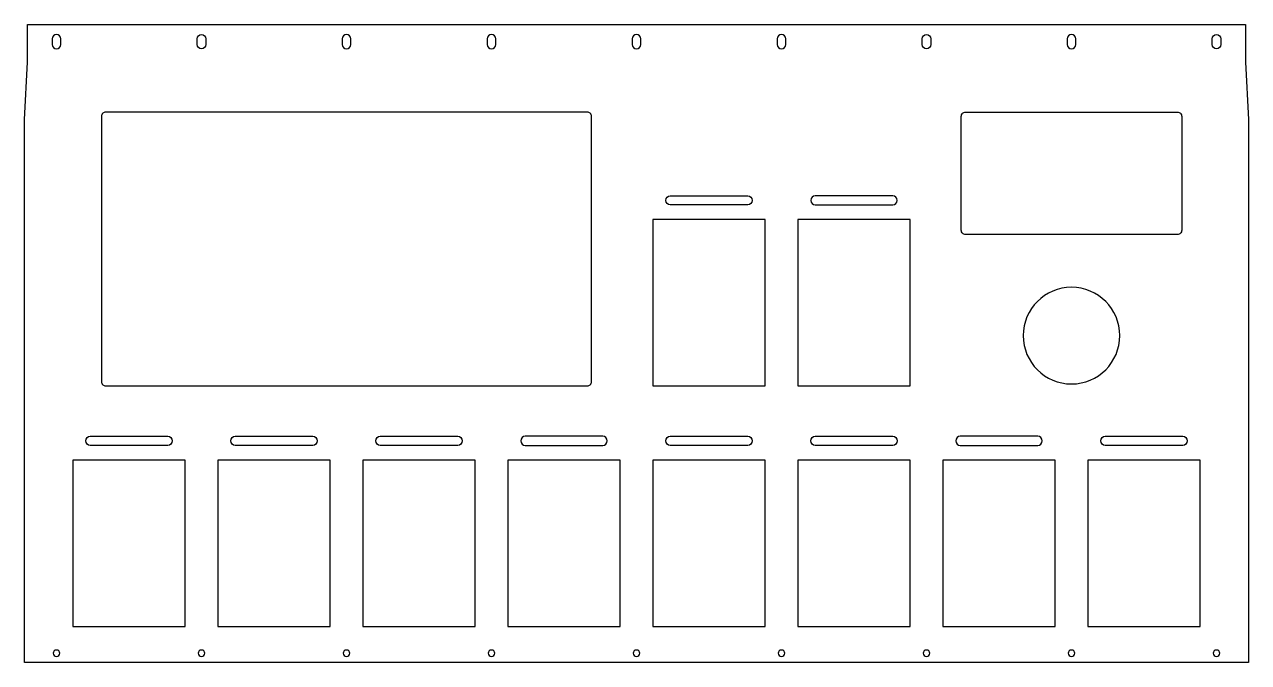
# Model space of a CAD drawing. Header units: millimetres. Extents: x 0 to 854, y 0 to 445.
import ezdxf

# ---------------------------------------------------------------- set-up
doc = ezdxf.new("R2010")
doc.units = ezdxf.units.MM

msp = doc.modelspace()

# ---------------------------------------------------------------- linework, layer by layer
at = {"layer": 'INTERIOR_PROFILES'}
for points in [[(25.33, 431.21), (25.33, 435.21, 1), (19.33, 435.21), (19.33, 431.21, 1)], [(120.47, 435.21, -1), (126.47, 435.21), (126.47, 431.21, -1), (120.47, 431.21)], [(221.61, 435.21), (221.61, 431.21, 1), (227.61, 431.21), (227.61, 435.21, 1)], [(328.76, 431.21), (328.76, 435.21, 1), (322.76, 435.21), (322.76, 431.21, 1)], [(423.9, 435.21), (423.9, 431.21, 1), (429.9, 431.21), (429.9, 435.21, 1)], [(525.04, 435.21), (525.04, 431.21, 1), (531.04, 431.21), (531.04, 435.21, 1)], [(626.19, 435.21, -1), (632.19, 435.21), (632.19, 431.21, -1), (626.19, 431.21)], [(733.33, 431.21), (733.33, 435.21, 1), (727.33, 435.21), (727.33, 431.21, 1)], [(828.47, 435.21, -1), (834.47, 435.21), (834.47, 431.21, -1), (828.47, 431.21)], [(392.51, 384.08), (56.71, 384.08, 0.414214), (53.71, 381.08), (53.71, 195.98, 0.414214), (56.71, 192.98), (392.51, 192.98, 0.414214), (395.51, 195.98), (395.51, 381.08, 0.414214)], [(807.2, 301.58, -0.414214), (804.2, 298.58), (656.45, 298.58, -0.414214), (653.45, 301.58), (653.45, 381.08, -0.414214), (656.45, 384.08), (804.2, 384.08, -0.414214), (807.2, 381.08)], [(504.47, 325.63, -1), (504.47, 319.23), (450.47, 319.23, -1), (450.47, 325.63)], [(605.61, 325.63), (551.61, 325.63, 1), (551.61, 319.23), (605.61, 319.23, 1)], [(99.9, 157.89, -1), (99.9, 151.49), (45.9, 151.49, -1), (45.9, 157.89)], [(147.04, 151.49, -1), (147.04, 157.89), (201.04, 157.89, -1), (201.04, 151.49)], [(302.19, 157.89, -1), (302.19, 151.49), (248.19, 151.49, -1), (248.19, 157.89)], [(403.33, 157.89), (349.33, 157.89, 1), (349.33, 151.49), (403.33, 151.49, 1)], [(504.47, 157.89, -1), (504.47, 151.49), (450.47, 151.49, -1), (450.47, 157.89)], [(605.61, 157.89, -1), (605.61, 151.49), (551.61, 151.49, -1), (551.61, 157.89)], [(652.76, 151.49), (706.76, 151.49, 1), (706.76, 157.89), (652.76, 157.89, 1)], [(807.9, 157.89, -1), (807.9, 151.49), (753.9, 151.49, -1), (753.9, 157.89)]]:
    msp.add_lwpolyline(points, format="xyb", close=True, dxfattribs=at)
for points in [[(516.65, 309.03), (438.3, 309.03), (438.3, 192.98), (516.65, 192.98)], [(617.79, 309.03), (539.44, 309.03), (539.44, 192.98), (617.79, 192.98)], [(112.07, 141.28), (33.72, 141.28), (33.72, 25.23), (112.07, 25.23)], [(134.87, 25.23), (213.22, 25.23), (213.22, 141.28), (134.87, 141.28)], [(314.36, 141.28), (236.01, 141.28), (236.01, 25.23), (314.36, 25.23)], [(415.5, 141.28), (337.15, 141.28), (337.15, 25.23), (415.5, 25.23)], [(516.65, 141.28), (438.3, 141.28), (438.3, 25.23), (516.65, 25.23)], [(617.79, 141.28), (539.44, 141.28), (539.44, 25.23), (617.79, 25.23)], [(640.58, 141.28), (640.58, 25.23), (718.93, 25.23), (718.93, 141.28)], [(820.08, 25.23), (820.08, 141.28), (741.73, 141.28), (741.73, 25.23)]]:
    msp.add_lwpolyline(points, close=True, dxfattribs=at)
at = {"layer": 'INTERIOR_PROFILES', "extrusion": (0, 0, -1)}
for centre, radius in [((-730.33, 228.08), 33.7), ((-22.33, 6.46), 2.25), ((-123.47, 6.46), 2.25), ((-224.61, 6.46), 2.25), ((-325.76, 6.46), 2.25), ((-426.9, 6.46), 2.25), ((-528.04, 6.46), 2.25), ((-629.19, 6.46), 2.25), ((-730.33, 6.46), 2.25), ((-831.47, 6.46), 2.25)]:
    msp.add_circle(centre, radius, dxfattribs=at)
at = {"layer": 'OUTER_PROFILES'}
msp.add_lwpolyline([(853.8, 0), (0, 0), (0, 378.86), (2, 418.86), (2, 445.18), (851.8, 445.18), (851.8, 418.86), (853.8, 378.86)], close=True, dxfattribs=at)

doc.saveas('drawing.dxf')
